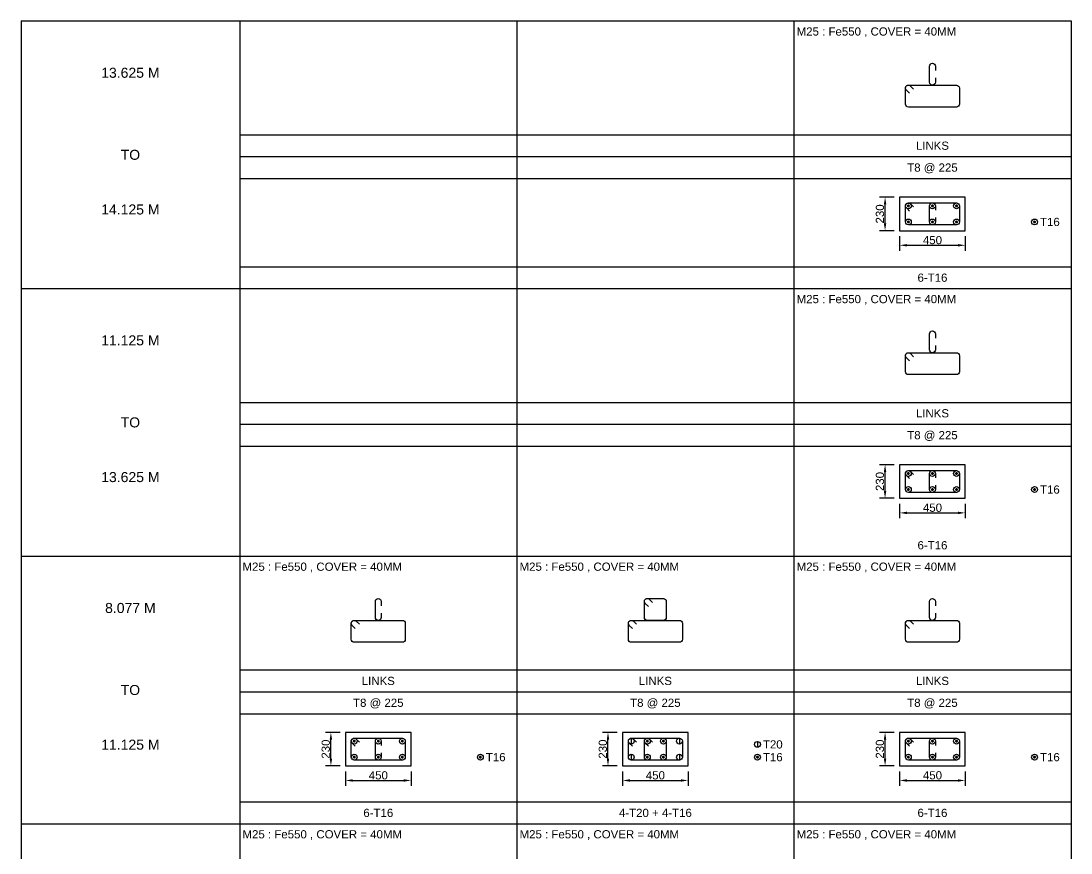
# Model space of a CAD drawing. Header units: inches. Extents: x -816171 to 9366335, y -450961 to 689132.
# Drawn here: x -416421 to -387621, y 293262 to 316083 of the extents above; entities that cross this region are included whole.
import ezdxf
from ezdxf.enums import TextEntityAlignment as Align

# ---------------------------------------------------------------- set-up
doc = ezdxf.new("R2010")
doc.units = ezdxf.units.IN
doc.header["$MEASUREMENT"] = 0
for name, color, linetype in [('Concrete Line', 2, 'Continuous'), ('Dim', 31, 'Continuous'), ('Link', 225, 'Continuous'), ('Reinforcement', 130, 'Continuous'), ('Schedule Border', 60, 'Continuous'), ('Schedule Header', 4, 'Continuous'), ('Schedule Line', 60, 'Continuous'), ('Text', 31, 'Continuous')]:
    doc.layers.add(name, color=color, linetype=linetype)
doc.styles.add('SC-COL1', font='SansSerif')
doc.styles.add('SC-COL2', font='SansSerif')
doc.dimstyles.new('ColumnSch', dxfattribs={"dimtxt": 225, "dimasz": 200, "dimexe": 150, "dimexo": 150, "dimgap": 25, "dimtad": 1, "dimtoh": 1, "dimdec": 4, "dimzin": 0, "dimdsep": 46, "dimtxsty": 'SC-COL2', "dimcen": 0.09, "dimclrd": 8, "dimclre": 8, "dimclrt": 31, "dimadec": 0, "dimazin": 0, "dimtfac": 1, "dimtdec": 0, "dimtix": 1, "dimtofl": 0, "dimtmove": 0, "dimatfit": 3, "dimfxl": 1, "dimtolj": 1, "dimtzin": 0, "dimarcsym": 0})

# ---------------------------------------------------------------- blocks, each defined once
blk = doc.blocks.new('*D3603')
at = {"layer": 'DEFPOINTS', "color": 0, "transparency": 16777216}
for p in [(-407521, 295652), (-405721, 295652), (-405721, 295252)]:
    blk.add_point(p, dxfattribs=at)
at = {"layer": 'Dim', "color": 8, "lineweight": -2, "transparency": 16777216}
for p, q in [((-407521, 295502), (-407521, 295102)), ((-405721, 295502), (-405721, 295102)), ((-407321, 295252), (-405921, 295252))]:
    blk.add_line(p, q, dxfattribs=at)
at = {"layer": 'Dim', "color": 8, "transparency": 16777216}
for points in [[(-407321, 295285), (-407321, 295218), (-407521, 295252)], [(-405921, 295285), (-405921, 295218), (-405721, 295252)]]:
    blk.add_solid(points, dxfattribs=at)
at = {"layer": 'Dim', "color": 31, "transparency": 16777216, "insert": (-406621, 295392), "char_height": 225, "attachment_point": 5, "style": 'SC-COL2'}
blk.add_mtext('\\A1;450', dxfattribs=at)
blk = doc.blocks.new('*D3604')
at = {"layer": 'DEFPOINTS', "color": 0, "transparency": 16777216}
for p in [(-407921, 296572), (-407521, 296572), (-407521, 295652)]:
    blk.add_point(p, dxfattribs=at)
at = {"layer": 'Dim', "color": 8, "lineweight": -2, "transparency": 16777216}
for p, q in [((-407671, 296572), (-408071, 296572)), ((-407921, 295852), (-407921, 296372)), ((-407671, 295652), (-408071, 295652))]:
    blk.add_line(p, q, dxfattribs=at)
at = {"layer": 'Dim', "color": 8, "transparency": 16777216}
for points in [[(-407955, 296372), (-407888, 296372), (-407921, 296572)], [(-407955, 295852), (-407888, 295852), (-407921, 295652)]]:
    blk.add_solid(points, dxfattribs=at)
at = {"layer": 'Dim', "color": 31, "transparency": 16777216, "insert": (-408062, 296112), "char_height": 225, "attachment_point": 5, "rotation": 90, "style": 'SC-COL2'}
blk.add_mtext('\\A1;230', dxfattribs=at)
blk = doc.blocks.new('*D3611')
at = {"layer": 'DEFPOINTS', "color": 0, "transparency": 16777216}
for p in [(-399921, 295652), (-398121, 295652), (-398121, 295252)]:
    blk.add_point(p, dxfattribs=at)
at = {"layer": 'Dim', "color": 8, "lineweight": -2, "transparency": 16777216}
for p, q in [((-399921, 295502), (-399921, 295102)), ((-398121, 295502), (-398121, 295102)), ((-399721, 295252), (-398321, 295252))]:
    blk.add_line(p, q, dxfattribs=at)
at = {"layer": 'Dim', "color": 8, "transparency": 16777216}
for points in [[(-399721, 295285), (-399721, 295218), (-399921, 295252)], [(-398321, 295285), (-398321, 295218), (-398121, 295252)]]:
    blk.add_solid(points, dxfattribs=at)
at = {"layer": 'Dim', "color": 31, "transparency": 16777216, "insert": (-399021, 295392), "char_height": 225, "attachment_point": 5, "style": 'SC-COL2'}
blk.add_mtext('\\A1;450', dxfattribs=at)
blk = doc.blocks.new('*D3612')
at = {"layer": 'DEFPOINTS', "color": 0, "transparency": 16777216}
for p in [(-400321, 296572), (-399921, 296572), (-399921, 295652)]:
    blk.add_point(p, dxfattribs=at)
at = {"layer": 'Dim', "color": 8, "lineweight": -2, "transparency": 16777216}
for p, q in [((-400071, 296572), (-400471, 296572)), ((-400321, 295852), (-400321, 296372)), ((-400071, 295652), (-400471, 295652))]:
    blk.add_line(p, q, dxfattribs=at)
at = {"layer": 'Dim', "color": 8, "transparency": 16777216}
for points in [[(-400355, 296372), (-400288, 296372), (-400321, 296572)], [(-400355, 295852), (-400288, 295852), (-400321, 295652)]]:
    blk.add_solid(points, dxfattribs=at)
at = {"layer": 'Dim', "color": 31, "transparency": 16777216, "insert": (-400462, 296112), "char_height": 225, "attachment_point": 5, "rotation": 90, "style": 'SC-COL2'}
blk.add_mtext('\\A1;230', dxfattribs=at)
blk = doc.blocks.new('*D3617')
at = {"layer": 'DEFPOINTS', "color": 0, "transparency": 16777216}
for p in [(-392321, 295652), (-390521, 295652), (-390521, 295252)]:
    blk.add_point(p, dxfattribs=at)
at = {"layer": 'Dim', "color": 8, "lineweight": -2, "transparency": 16777216}
for p, q in [((-392321, 295502), (-392321, 295102)), ((-390521, 295502), (-390521, 295102)), ((-392121, 295252), (-390721, 295252))]:
    blk.add_line(p, q, dxfattribs=at)
at = {"layer": 'Dim', "color": 8, "transparency": 16777216}
for points in [[(-392121, 295285), (-392121, 295218), (-392321, 295252)], [(-390721, 295285), (-390721, 295218), (-390521, 295252)]]:
    blk.add_solid(points, dxfattribs=at)
at = {"layer": 'Dim', "color": 31, "transparency": 16777216, "insert": (-391421, 295392), "char_height": 225, "attachment_point": 5, "style": 'SC-COL2'}
blk.add_mtext('\\A1;450', dxfattribs=at)
blk = doc.blocks.new('*D3618')
at = {"layer": 'DEFPOINTS', "color": 0, "transparency": 16777216}
for p in [(-392721, 296572), (-392321, 296572), (-392321, 295652)]:
    blk.add_point(p, dxfattribs=at)
at = {"layer": 'Dim', "color": 8, "lineweight": -2, "transparency": 16777216}
for p, q in [((-392471, 296572), (-392871, 296572)), ((-392721, 295852), (-392721, 296372)), ((-392471, 295652), (-392871, 295652))]:
    blk.add_line(p, q, dxfattribs=at)
at = {"layer": 'Dim', "color": 8, "transparency": 16777216}
for points in [[(-392755, 296372), (-392688, 296372), (-392721, 296572)], [(-392755, 295852), (-392688, 295852), (-392721, 295652)]]:
    blk.add_solid(points, dxfattribs=at)
at = {"layer": 'Dim', "color": 31, "transparency": 16777216, "insert": (-392862, 296112), "char_height": 225, "attachment_point": 5, "rotation": 90, "style": 'SC-COL2'}
blk.add_mtext('\\A1;230', dxfattribs=at)
blk = doc.blocks.new('*D3613')
at = {"layer": 'DEFPOINTS', "color": 0, "transparency": 16777216}
for p in [(-392321, 310332), (-390521, 310332), (-390521, 309932)]:
    blk.add_point(p, dxfattribs=at)
at = {"layer": 'Dim', "color": 8, "lineweight": -2, "transparency": 16777216}
for p, q in [((-392321, 310182), (-392321, 309782)), ((-390521, 310182), (-390521, 309782)), ((-392121, 309932), (-390721, 309932))]:
    blk.add_line(p, q, dxfattribs=at)
at = {"layer": 'Dim', "color": 8, "transparency": 16777216}
for points in [[(-392121, 309965), (-392121, 309898), (-392321, 309932)], [(-390721, 309965), (-390721, 309898), (-390521, 309932)]]:
    blk.add_solid(points, dxfattribs=at)
at = {"layer": 'Dim', "color": 31, "transparency": 16777216, "insert": (-391421, 310072), "char_height": 225, "attachment_point": 5, "style": 'SC-COL2'}
blk.add_mtext('\\A1;450', dxfattribs=at)
blk = doc.blocks.new('*D3614')
at = {"layer": 'DEFPOINTS', "color": 0, "transparency": 16777216}
for p in [(-392721, 311252), (-392321, 311252), (-392321, 310332)]:
    blk.add_point(p, dxfattribs=at)
at = {"layer": 'Dim', "color": 8, "lineweight": -2, "transparency": 16777216}
for p, q in [((-392471, 311252), (-392871, 311252)), ((-392721, 310532), (-392721, 311052)), ((-392471, 310332), (-392871, 310332))]:
    blk.add_line(p, q, dxfattribs=at)
at = {"layer": 'Dim', "color": 8, "transparency": 16777216}
for points in [[(-392755, 311052), (-392688, 311052), (-392721, 311252)], [(-392755, 310532), (-392688, 310532), (-392721, 310332)]]:
    blk.add_solid(points, dxfattribs=at)
at = {"layer": 'Dim', "color": 31, "transparency": 16777216, "insert": (-392862, 310792), "char_height": 225, "attachment_point": 5, "rotation": 90, "style": 'SC-COL2'}
blk.add_mtext('\\A1;230', dxfattribs=at)
blk = doc.blocks.new('*D3695')
at = {"layer": 'DEFPOINTS', "color": 0, "transparency": 16777216}
for p in [(-392321, 302992), (-390521, 302992), (-390521, 302592)]:
    blk.add_point(p, dxfattribs=at)
at = {"layer": 'Dim', "color": 8, "lineweight": -2, "transparency": 16777216}
for p, q in [((-392321, 302842), (-392321, 302442)), ((-390521, 302842), (-390521, 302442)), ((-392121, 302592), (-390721, 302592))]:
    blk.add_line(p, q, dxfattribs=at)
at = {"layer": 'Dim', "color": 8, "transparency": 16777216}
for points in [[(-392121, 302625), (-392121, 302558), (-392321, 302592)], [(-390721, 302625), (-390721, 302558), (-390521, 302592)]]:
    blk.add_solid(points, dxfattribs=at)
at = {"layer": 'Dim', "color": 31, "transparency": 16777216, "insert": (-391421, 302732), "char_height": 225, "attachment_point": 5, "style": 'SC-COL2'}
blk.add_mtext('\\A1;450', dxfattribs=at)
blk = doc.blocks.new('*D3696')
at = {"layer": 'DEFPOINTS', "color": 0, "transparency": 16777216}
for p in [(-392721, 303912), (-392321, 303912), (-392321, 302992)]:
    blk.add_point(p, dxfattribs=at)
at = {"layer": 'Dim', "color": 8, "lineweight": -2, "transparency": 16777216}
for p, q in [((-392471, 303912), (-392871, 303912)), ((-392721, 303192), (-392721, 303712)), ((-392471, 302992), (-392871, 302992))]:
    blk.add_line(p, q, dxfattribs=at)
at = {"layer": 'Dim', "color": 8, "transparency": 16777216}
for points in [[(-392755, 303712), (-392688, 303712), (-392721, 303912)], [(-392755, 303192), (-392688, 303192), (-392721, 302992)]]:
    blk.add_solid(points, dxfattribs=at)
at = {"layer": 'Dim', "color": 31, "transparency": 16777216, "insert": (-392862, 303452), "char_height": 225, "attachment_point": 5, "rotation": 90, "style": 'SC-COL2'}
blk.add_mtext('\\A1;230', dxfattribs=at)

msp = doc.modelspace()

# ---------------------------------------------------------------- linework, layer by layer
at = {"layer": 'Concrete Line'}
for points in [[(-390521.45011, 311251.51202), (-392321.45011, 311251.51202)], [(-392321.45011, 311251.51202), (-392321.45011, 310331.51202)], [(-390521.45011, 310331.51202), (-390521.45011, 311251.51202)], [(-392321.45011, 310331.51202), (-390521.45011, 310331.51202)], [(-390521.45011, 303911.51202), (-392321.45011, 303911.51202)], [(-392321.45011, 303911.51202), (-392321.45011, 302991.51202)], [(-390521.45011, 302991.51202), (-390521.45011, 303911.51202)], [(-392321.45011, 302991.51202), (-390521.45011, 302991.51202)], [(-405721.45011, 296571.51202), (-407521.45011, 296571.51202)], [(-407521.45011, 296571.51202), (-407521.45011, 295651.51202)], [(-405721.45011, 295651.51202), (-405721.45011, 296571.51202)], [(-398121.45011, 296571.51202), (-399921.45011, 296571.51202)], [(-399921.45011, 296571.51202), (-399921.45011, 295651.51202)], [(-398121.45011, 295651.51202), (-398121.45011, 296571.51202)], [(-390521.45011, 296571.51202), (-392321.45011, 296571.51202)], [(-392321.45011, 296571.51202), (-392321.45011, 295651.51202)], [(-390521.45011, 295651.51202), (-390521.45011, 296571.51202)], [(-407521.45011, 295651.51202), (-405721.45011, 295651.51202)], [(-399921.45011, 295651.51202), (-398121.45011, 295651.51202)], [(-392321.45011, 295651.51202), (-390521.45011, 295651.51202)]]:
    msp.add_lwpolyline(points, dxfattribs=at)
at = {"layer": 'Link'}
for points in [[(-391341.45011, 314523.28242), (-391341.45011, 314403.28242, -1), (-391501.45011, 314403.28242), (-391501.45011, 314843.28242, -1), (-391341.45011, 314843.28242), (-391341.45011, 314723.28242)], [(-392053.1661, 314101.86101), (-392138.01876, 314186.71398, -0.6681779738), (-392081.45011, 314323.28242), (-390761.45011, 314323.28242, -0.4142135624), (-390681.45011, 314243.28242), (-390681.45011, 313803.28242, -0.4142135624), (-390761.45011, 313723.28242), (-392081.45011, 313723.28242, -0.4142135624), (-392161.45011, 313803.28242), (-392161.45011, 314243.28242, -0.6681793021), (-392024.88147, 314299.85086), (-391940.02881, 314214.99789)], [(-392053.1661, 310870.09062), (-392138.01876, 310954.94358, -0.6681779738), (-392081.45011, 311091.51202), (-390761.45011, 311091.51202, -0.4142135624), (-390681.45011, 311011.51202), (-390681.45011, 310571.51202, -0.4142135624), (-390761.45011, 310491.51202), (-392081.45011, 310491.51202, -0.4142135624), (-392161.45011, 310571.51202), (-392161.45011, 311011.51202, -0.6681793021), (-392024.88147, 311068.08046), (-391940.02881, 310983.22749)], [(-391341.45011, 310691.51202), (-391341.45011, 310571.51202, -1), (-391501.45011, 310571.51202), (-391501.45011, 311011.51202, -1), (-391341.45011, 311011.51202), (-391341.45011, 310891.51202)], [(-391341.45011, 307183.28242), (-391341.45011, 307063.28242, -1), (-391501.45011, 307063.28242), (-391501.45011, 307503.28242, -1), (-391341.45011, 307503.28242), (-391341.45011, 307383.28242)], [(-392053.1661, 306761.86101), (-392138.01876, 306846.71398, -0.6681779738), (-392081.45011, 306983.28242), (-390761.45011, 306983.28242, -0.4142135624), (-390681.45011, 306903.28242), (-390681.45011, 306463.28242, -0.4142135624), (-390761.45011, 306383.28242), (-392081.45011, 306383.28242, -0.4142135624), (-392161.45011, 306463.28242), (-392161.45011, 306903.28242, -0.6681793021), (-392024.88147, 306959.85086), (-391940.02881, 306874.99789)], [(-392053.1661, 303530.09062), (-392138.01876, 303614.94358, -0.6681779738), (-392081.45011, 303751.51202), (-390761.45011, 303751.51202, -0.4142135624), (-390681.45011, 303671.51202), (-390681.45011, 303231.51202, -0.4142135624), (-390761.45011, 303151.51202), (-392081.45011, 303151.51202, -0.4142135624), (-392161.45011, 303231.51202), (-392161.45011, 303671.51202, -0.6681793021), (-392024.88147, 303728.08046), (-391940.02881, 303643.22749)], [(-391341.45011, 303351.51202), (-391341.45011, 303231.51202, -1), (-391501.45011, 303231.51202), (-391501.45011, 303671.51202, -1), (-391341.45011, 303671.51202), (-391341.45011, 303551.51202)], [(-406541.45011, 299843.28242), (-406541.45011, 299723.28242, -1), (-406701.45011, 299723.28242), (-406701.45011, 300163.28242, -1), (-406541.45011, 300163.28242), (-406541.45011, 300043.28242)], [(-399213.1661, 300021.86101), (-399298.01876, 300106.71398, -0.6681779738), (-399241.45011, 300243.28242), (-398801.45011, 300243.28242, -0.4142135624), (-398721.45011, 300163.28242), (-398721.45011, 299723.28242, -0.4142135624), (-398801.45011, 299643.28242), (-399241.45011, 299643.28242, -0.4142135624), (-399321.45011, 299723.28242), (-399321.45011, 300163.28242, -0.6681793021), (-399184.88147, 300219.85086), (-399100.02881, 300134.99789)], [(-391341.45011, 299843.28242), (-391341.45011, 299723.28242, -1), (-391501.45011, 299723.28242), (-391501.45011, 300163.28242, -1), (-391341.45011, 300163.28242), (-391341.45011, 300043.28242)], [(-407253.1661, 299421.86101), (-407338.01876, 299506.71398, -0.6681779738), (-407281.45011, 299643.28242), (-405961.45011, 299643.28242, -0.4142135624), (-405881.45011, 299563.28242), (-405881.45011, 299123.28242, -0.4142135624), (-405961.45011, 299043.28242), (-407281.45011, 299043.28242, -0.4142135624), (-407361.45011, 299123.28242), (-407361.45011, 299563.28242, -0.6681793021), (-407224.88147, 299619.85086), (-407140.02881, 299534.99789)], [(-399653.1661, 299421.86101), (-399738.01876, 299506.71398, -0.6681779738), (-399681.45011, 299643.28242), (-398361.45011, 299643.28242, -0.4142135624), (-398281.45011, 299563.28242), (-398281.45011, 299123.28242, -0.4142135624), (-398361.45011, 299043.28242), (-399681.45011, 299043.28242, -0.4142135624), (-399761.45011, 299123.28242), (-399761.45011, 299563.28242, -0.6681793021), (-399624.88147, 299619.85086), (-399540.02881, 299534.99789)], [(-392053.1661, 299421.86101), (-392138.01876, 299506.71398, -0.6681779738), (-392081.45011, 299643.28242), (-390761.45011, 299643.28242, -0.4142135624), (-390681.45011, 299563.28242), (-390681.45011, 299123.28242, -0.4142135624), (-390761.45011, 299043.28242), (-392081.45011, 299043.28242, -0.4142135624), (-392161.45011, 299123.28242), (-392161.45011, 299563.28242, -0.6681793021), (-392024.88147, 299619.85086), (-391940.02881, 299534.99789)], [(-407253.1661, 296190.09062), (-407338.01876, 296274.94358, -0.6681779738), (-407281.45011, 296411.51202), (-405961.45011, 296411.51202, -0.4142135624), (-405881.45011, 296331.51202), (-405881.45011, 295891.51202, -0.4142135624), (-405961.45011, 295811.51202), (-407281.45011, 295811.51202, -0.4142135624), (-407361.45011, 295891.51202), (-407361.45011, 296331.51202, -0.6681793021), (-407224.88147, 296388.08046), (-407140.02881, 296303.22749)], [(-406541.45011, 296011.51202), (-406541.45011, 295891.51202, -1), (-406701.45011, 295891.51202), (-406701.45011, 296331.51202, -1), (-406541.45011, 296331.51202), (-406541.45011, 296211.51202)], [(-399653.1661, 296190.09062), (-399738.01876, 296274.94358, -0.6681779738), (-399681.45011, 296411.51202), (-398361.45011, 296411.51202, -0.4142135624), (-398281.45011, 296331.51202), (-398281.45011, 295891.51202, -0.4142135624), (-398361.45011, 295811.51202), (-399681.45011, 295811.51202, -0.4142135624), (-399761.45011, 295891.51202), (-399761.45011, 296331.51202, -0.6681793021), (-399624.88147, 296388.08046), (-399540.02881, 296303.22749)], [(-399213.1661, 296190.09062), (-399298.01876, 296274.94358, -0.6681779738), (-399241.45011, 296411.51202), (-398801.45011, 296411.51202, -0.4142135624), (-398721.45011, 296331.51202), (-398721.45011, 295891.51202, -0.4142135624), (-398801.45011, 295811.51202), (-399241.45011, 295811.51202, -0.4142135624), (-399321.45011, 295891.51202), (-399321.45011, 296331.51202, -0.6681793021), (-399184.88147, 296388.08046), (-399100.02881, 296303.22749)], [(-392053.1661, 296190.09062), (-392138.01876, 296274.94358, -0.6681779738), (-392081.45011, 296411.51202), (-390761.45011, 296411.51202, -0.4142135624), (-390681.45011, 296331.51202), (-390681.45011, 295891.51202, -0.4142135624), (-390761.45011, 295811.51202), (-392081.45011, 295811.51202, -0.4142135624), (-392161.45011, 295891.51202), (-392161.45011, 296331.51202, -0.6681793021), (-392024.88147, 296388.08046), (-391940.02881, 296303.22749)], [(-391341.45011, 296011.51202), (-391341.45011, 295891.51202, -1), (-391501.45011, 295891.51202), (-391501.45011, 296331.51202, -1), (-391341.45011, 296331.51202), (-391341.45011, 296211.51202)]]:
    msp.add_lwpolyline(points, format="xyb", dxfattribs=at)
at = {"layer": 'Reinforcement', "color": 130, "const_width": 40}
for points in [[(-392101.45011, 311011.51202, 1), (-392061.45011, 311011.51202, 1)], [(-391441.45011, 311011.51202, 1), (-391401.45011, 311011.51202, 1)], [(-390781.45011, 311011.51202, 1), (-390741.45011, 311011.51202, 1)], [(-392101.45011, 310571.51202, 1), (-392061.45011, 310571.51202, 1)], [(-391441.45011, 310571.51202, 1), (-391401.45011, 310571.51202, 1)], [(-390781.45011, 310571.51202, 1), (-390741.45011, 310571.51202, 1)], [(-388641.45011, 310571.51202, 1), (-388601.45011, 310571.51202, 1)], [(-392101.45011, 303671.51202, 1), (-392061.45011, 303671.51202, 1)], [(-391441.45011, 303671.51202, 1), (-391401.45011, 303671.51202, 1)], [(-390781.45011, 303671.51202, 1), (-390741.45011, 303671.51202, 1)], [(-392101.45011, 303231.51202, 1), (-392061.45011, 303231.51202, 1)], [(-391441.45011, 303231.51202, 1), (-391401.45011, 303231.51202, 1)], [(-390781.45011, 303231.51202, 1), (-390741.45011, 303231.51202, 1)], [(-388641.45011, 303231.51202, 1), (-388601.45011, 303231.51202, 1)], [(-407301.45011, 296331.51202, 1), (-407261.45011, 296331.51202, 1)], [(-406641.45011, 296331.51202, 1), (-406601.45011, 296331.51202, 1)], [(-405981.45011, 296331.51202, 1), (-405941.45011, 296331.51202, 1)], [(-399261.45011, 296331.51202, 1), (-399221.45011, 296331.51202, 1)], [(-398821.45011, 296331.51202, 1), (-398781.45011, 296331.51202, 1)], [(-392101.45011, 296331.51202, 1), (-392061.45011, 296331.51202, 1)], [(-391441.45011, 296331.51202, 1), (-391401.45011, 296331.51202, 1)], [(-390781.45011, 296331.51202, 1), (-390741.45011, 296331.51202, 1)], [(-407301.45011, 295891.51202, 1), (-407261.45011, 295891.51202, 1)], [(-406641.45011, 295891.51202, 1), (-406601.45011, 295891.51202, 1)], [(-405981.45011, 295891.51202, 1), (-405941.45011, 295891.51202, 1)], [(-403841.45011, 295891.51202, 1), (-403801.45011, 295891.51202, 1)], [(-399261.45011, 295891.51202, 1), (-399221.45011, 295891.51202, 1)], [(-398821.45011, 295891.51202, 1), (-398781.45011, 295891.51202, 1)], [(-396241.45011, 295891.51202, 1), (-396201.45011, 295891.51202, 1)], [(-392101.45011, 295891.51202, 1), (-392061.45011, 295891.51202, 1)], [(-391441.45011, 295891.51202, 1), (-391401.45011, 295891.51202, 1)], [(-390781.45011, 295891.51202, 1), (-390741.45011, 295891.51202, 1)], [(-388641.45011, 295891.51202, 1), (-388601.45011, 295891.51202, 1)]]:
    msp.add_lwpolyline(points, format="xyb", close=True, dxfattribs=at)
at = {"layer": 'Reinforcement', "color": 130}
for points in [[(-399681.45011, 296411.51202), (-399681.45011, 296251.51202)], [(-398361.45011, 296411.51202), (-398361.45011, 296251.51202)], [(-396221.45011, 296321.51202), (-396221.45011, 296161.51202)], [(-399681.45011, 295971.51202), (-399681.45011, 295811.51202)], [(-398361.45011, 295971.51202), (-398361.45011, 295811.51202)]]:
    msp.add_lwpolyline(points, dxfattribs=at)
for centre in [(-392081.45011, 311011.51202), (-391421.45011, 311011.51202), (-390761.45011, 311011.51202), (-392081.45011, 310571.51202), (-391421.45011, 310571.51202), (-390761.45011, 310571.51202), (-388621.45011, 310571.51202), (-392081.45011, 303671.51202), (-391421.45011, 303671.51202), (-390761.45011, 303671.51202), (-392081.45011, 303231.51202), (-391421.45011, 303231.51202), (-390761.45011, 303231.51202), (-388621.45011, 303231.51202), (-407281.45011, 296331.51202), (-406621.45011, 296331.51202), (-405961.45011, 296331.51202), (-399681.45011, 296331.51202), (-399241.45011, 296331.51202), (-398801.45011, 296331.51202), (-398361.45011, 296331.51202), (-392081.45011, 296331.51202), (-391421.45011, 296331.51202), (-390761.45011, 296331.51202), (-396221.45011, 296241.51202), (-407281.45011, 295891.51202), (-406621.45011, 295891.51202), (-405961.45011, 295891.51202), (-403821.45011, 295891.51202), (-399681.45011, 295891.51202), (-399241.45011, 295891.51202), (-398801.45011, 295891.51202), (-398361.45011, 295891.51202), (-396221.45011, 295891.51202), (-392081.45011, 295891.51202), (-391421.45011, 295891.51202), (-390761.45011, 295891.51202), (-388621.45011, 295891.51202)]:
    msp.add_circle(centre, 80, dxfattribs=at)
at = {"layer": 'Schedule Border'}
for p, q in [((-416421.45011, 316083.28242), (-416421.45011, 270843.28242)), ((-416421.45011, 316083.28242), (-387621.45011, 316083.28242)), ((-410421.45011, 316083.28242), (-410421.45011, 270843.28242)), ((-416421.45011, 308743.28242), (-387621.45011, 308743.28242)), ((-416421.45011, 301403.28242), (-387621.45011, 301403.28242)), ((-416421.45011, 294063.28242), (-387621.45011, 294063.28242))]:
    msp.add_line(p, q, dxfattribs=at)
at = {"layer": 'Schedule Line'}
for p, q in [((-402821.45011, 316083.28242), (-402821.45011, 270843.28242)), ((-395221.45011, 316083.28242), (-395221.45011, 270843.28242)), ((-387621.45011, 316083.28242), (-387621.45011, 270843.28242)), ((-410421.45011, 312963.28242), (-387621.45011, 312963.28242)), ((-410421.45011, 312363.28242), (-387621.45011, 312363.28242)), ((-410421.45011, 311763.28242), (-387621.45011, 311763.28242)), ((-410421.45011, 309343.28242), (-387621.45011, 309343.28242)), ((-410421.45011, 305623.28242), (-387621.45011, 305623.28242)), ((-410421.45011, 305023.28242), (-387621.45011, 305023.28242)), ((-410421.45011, 304423.28242), (-387621.45011, 304423.28242)), ((-410421.45011, 298283.28242), (-387621.45011, 298283.28242)), ((-410421.45011, 297683.28242), (-387621.45011, 297683.28242)), ((-410421.45011, 297083.28242), (-387621.45011, 297083.28242)), ((-410421.45011, 294663.28242), (-387621.45011, 294663.28242))]:
    msp.add_line(p, q, dxfattribs=at)

# ---------------------------------------------------------------- texts
at = {"layer": 'Schedule Header', "style": 'SC-COL2'}
for s, p in [('13.625 M', (-413421.45011, 314663.28242)), ('TO', (-413421.45011, 312413.28242)), ('14.125 M', (-413421.45011, 310913.28242)), ('11.125 M', (-413421.45011, 307323.28242)), ('TO', (-413421.45011, 305073.28242)), ('13.625 M', (-413421.45011, 303573.28242)), ('8.077 M', (-413421.45011, 299983.28242)), ('TO', (-413421.45011, 297733.28242)), ('11.125 M', (-413421.45011, 296233.28242))]:
    msp.add_text(s, height=275, dxfattribs=at).set_placement(p, align=Align.MIDDLE_CENTER)
at = {"layer": 'Text', "style": 'SC-COL1'}
for p in [(-395146.45011, 315683.28242), (-395146.45011, 308343.28242), (-410346.45011, 301003.28242), (-402746.45011, 301003.28242), (-395146.45011, 301003.28242), (-410346.45011, 293663.28242), (-402746.45011, 293663.28242), (-395146.45011, 293663.28242)]:
    msp.add_text('M25 : Fe550 , COVER = 40MM', height=225, dxfattribs=at).set_placement(p)
for s, p in [('LINKS', (-391421.45011, 312663.28242)), ('T8 @ 225', (-391421.45011, 312063.28242)), ('6-T16', (-391421.45011, 309043.28242)), ('LINKS', (-391421.45011, 305323.28242)), ('T8 @ 225', (-391421.45011, 304723.28242)), ('6-T16', (-391421.45011, 301703.28242)), ('LINKS', (-406621.45011, 297983.28242)), ('LINKS', (-399021.45011, 297983.28242)), ('LINKS', (-391421.45011, 297983.28242)), ('T8 @ 225', (-406621.45011, 297383.28242)), ('T8 @ 225', (-399021.45011, 297383.28242)), ('T8 @ 225', (-391421.45011, 297383.28242)), ('6-T16', (-406621.45011, 294363.28242)), ('4-T20 + 4-T16', (-399021.45011, 294363.28242)), ('6-T16', (-391421.45011, 294363.28242))]:
    msp.add_text(s, height=225, dxfattribs=at).set_placement(p, align=Align.MIDDLE_CENTER)
for s, p in [('T16', (-388471.45011, 310571.51202)), ('T16', (-388471.45011, 303231.51202)), ('T20', (-396071.45011, 296241.51202)), ('T16', (-403671.45011, 295891.51202)), ('T16', (-396071.45011, 295891.51202)), ('T16', (-388471.45011, 295891.51202))]:
    msp.add_text(s, height=225, dxfattribs=at).set_placement(p, align=Align.MIDDLE_LEFT)

# ---------------------------------------------------------------- dimensions: what is measured, and where the dimension line sits
at = {"layer": 'Dim'}
for p1, p2, distance, text, picture, middle in [((-392321.45011, 310331.51202), (-392321.45011, 311251.51202), 400, '230', '*D3614', (-392862.4995, 310791.51202)), ((-392321.45011, 310331.51202), (-390521.45011, 310331.51202), -400, '450', '*D3613', (-391421.45011, 310072.40709)), ((-392321.45011, 302991.51202), (-392321.45011, 303911.51202), 400, '230', '*D3696', (-392862.4995, 303451.51202)), ((-392321.45011, 302991.51202), (-390521.45011, 302991.51202), -400, '450', '*D3695', (-391421.45011, 302732.40709)), ((-407521.45011, 295651.51202), (-407521.45011, 296571.51202), 400, '230', '*D3604', (-408062.4995, 296111.51202)), ((-399921.45011, 295651.51202), (-399921.45011, 296571.51202), 400, '230', '*D3612', (-400462.4995, 296111.51202)), ((-392321.45011, 295651.51202), (-392321.45011, 296571.51202), 400, '230', '*D3618', (-392862.4995, 296111.51202)), ((-407521.45011, 295651.51202), (-405721.45011, 295651.51202), -400, '450', '*D3603', (-406621.45011, 295392.40709)), ((-399921.45011, 295651.51202), (-398121.45011, 295651.51202), -400, '450', '*D3611', (-399021.45011, 295392.40709)), ((-392321.45011, 295651.51202), (-390521.45011, 295651.51202), -400, '450', '*D3617', (-391421.45011, 295392.40709))]:
    dim = msp.add_aligned_dim(p1=p1, p2=p2, distance=distance, text=text, dimstyle='ColumnSch', override={"dimtofl": 1}, dxfattribs=at)
    dim.commit()
    dim.dimension.update_dxf_attribs({"geometry": picture, "text_midpoint": middle})

doc.saveas('drawing.dxf')
